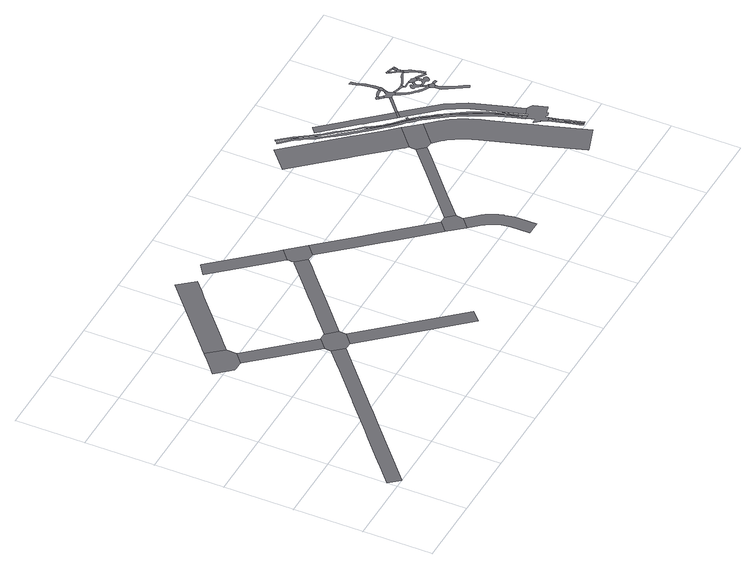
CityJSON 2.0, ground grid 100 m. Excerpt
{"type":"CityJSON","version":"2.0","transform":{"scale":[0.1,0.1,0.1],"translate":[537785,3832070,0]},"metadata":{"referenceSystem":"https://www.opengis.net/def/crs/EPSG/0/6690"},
"CityObjects":{
"road1":{"type":"Road","attributes":{"RoadStructureAttribute.sectionType":"1"},"geometry":[{"type":"MultiSurface","lod":"1","boundaries":[[[0,1,2,3,4,5,6,7,8,9,10,11,12,13,14,15,16,17]]]}]},
"road2":{"type":"Road","geometry":[{"type":"MultiSurface","lod":"1","boundaries":[[[18,19,20,21,22,23,24,25,26,27,28]]]}]},
"road3":{"type":"Road","attributes":{"RoadStructureAttribute.sectionType":"1"},"geometry":[{"type":"MultiSurface","lod":"1","boundaries":[[[29,30,27,26,31,32,33,34]]]}]},
"road4":{"type":"Road","geometry":[{"type":"MultiSurface","lod":"1","boundaries":[[[34,33,0,17,35,36,37,38]]]}]},
"road5":{"type":"Road","attributes":{"RoadStructureAttribute.sectionType":"1"},"geometry":[{"type":"MultiSurface","lod":"1","boundaries":[[[39,40,41,18,28,42,43,44,45,46,47,48,49,50]]]}]},
"road6":{"type":"Road","attributes":{"RoadStructureAttribute.sectionType":"1"},"geometry":[{"type":"MultiSurface","lod":"1","boundaries":[[[36,35,51,52]]]}]},
"road7":{"type":"Road","attributes":{"RoadStructureAttribute.sectionType":"1"},"geometry":[{"type":"MultiSurface","lod":"1","boundaries":[[[53,54,55,56,57,58,59,60,61,62,63,64,38,37,65,66,67,68,69]]]}]},
"road8":{"type":"Road","attributes":{"RoadStructureAttribute.sectionType":"1"},"geometry":[{"type":"MultiSurface","lod":"1","boundaries":[[[70,71,72,73,74,75,76,77]]]}]},
"road9":{"type":"Road","geometry":[{"type":"MultiSurface","lod":"1","boundaries":[[[77,76,78,79,53,69,80,81,82,83]]]}]},
"road10":{"type":"Road","attributes":{"RoadStructureAttribute.sectionType":"1"},"geometry":[{"type":"MultiSurface","lod":"1","boundaries":[[[84,85,83,82,86,87,88,89,90,91,92,93,94,95]]]}]},
"road11":{"type":"Road","geometry":[{"type":"MultiSurface","lod":"1","boundaries":[[[96,95,94,97,98,99,100,101]]]}]},
"road12":{"type":"Road","attributes":{"RoadStructureAttribute.sectionType":"1"},"geometry":[{"type":"MultiSurface","lod":"1","boundaries":[[[102,103,104,105,106,107,108,109,110,111,112,113,114,115,116,117,98,97,118,119,120,121,122,123,124,125,126]]]}]},
"road13":{"type":"Road","attributes":{"RoadStructureAttribute.sectionType":"1"},"geometry":[{"type":"MultiSurface","lod":"1","boundaries":[[[127,128,129,130,131,132,101,100,133,134,135,136,137]]]}]},
"road14":{"type":"Road","attributes":{"RoadStructureAttribute.sectionType":"1"},"geometry":[{"type":"MultiSurface","lod":"1","boundaries":[[[138,139,140,141,142,143,144,145,146,147,148,149,150,151]]]}]},
"road15":{"type":"Road","attributes":{"RoadStructureAttribute.sectionType":"1"},"geometry":[{"type":"MultiSurface","lod":"1","boundaries":[[[152,153,154,155,156,157,158,159,160,161,162,163,164,165,166,167,168,169,170,171,172,173,174,175,176,177,178,179,180,181,182,183,184,185,186,187,188,189,190,191,192,193,194,195,196,197,198,199,200,201,202,203,204,205,206,207,208]]]}]},
"road16":{"type":"Road","geometry":[{"type":"MultiSurface","lod":"1","boundaries":[[[209,151,150,210,127,137,211,212,213]]]}]},
"road17":{"type":"Road","attributes":{"RoadStructureAttribute.sectionType":"1"},"geometry":[{"type":"MultiSurface","lod":"1","boundaries":[[[214,215,216,217,218,219,220,221,222,223,224,225,226,227,228,229,230,231,232,233,234,235,236,237,238,239,240,241,242,243,244,245,246,247,248,249,250,251,252,253,254,255,256,257,258,259,260,261,262,263,264,265,266,267,268,269,270,271,272,273,274,275,276,277,278,279,280,281,282,283,284,285,286,287,288,289,290,291,292,293,294,295,296,297,298,299,300,301,302,303,304,305,306,307,308,309]]]}]},
"road18":{"type":"Road","attributes":{"RoadStructureAttribute.sectionType":"1"},"geometry":[{"type":"MultiSurface","lod":"1","boundaries":[[[310,311,312,313,314,315,316,317,318,319,320,321]]]}]},
"road19":{"type":"Road","attributes":{"RoadStructureAttribute.sectionType":"1"},"geometry":[{"type":"MultiSurface","lod":"1","boundaries":[[[322,323,324,325,326,327,328,329,330,331,332,333,334,335,336,337,338,339,340,213,212,341,342,343,344,345,346,347,348,349,350,351,352,353,354,355,356]]]}]},
"road20":{"type":"Road","geometry":[{"type":"MultiSurface","lod":"1","boundaries":[[[208,207,357,358,359]]]}]},
"road21":{"type":"Road","attributes":{"RoadStructureAttribute.sectionType":"1"},"geometry":[{"type":"MultiSurface","lod":"1","boundaries":[[[360,361,208,359]]]}]},
"road22":{"type":"Road","geometry":[{"type":"MultiSurface","lod":"1","boundaries":[[[321,320,362,363]]]}]},
"road23":{"type":"Road","attributes":{"RoadStructureAttribute.sectionType":"1"},"geometry":[{"type":"MultiSurface","lod":"1","boundaries":[[[364,365,366,367,368,369,370,371,372,373,374,375,376,377,378,379,380,381,359,358,382,383,384,385,386,387,388,389,390,391,392,393,394,395,396,397,398,399,400,401]]]}]},
"road24":{"type":"Road","attributes":{"RoadStructureAttribute.sectionType":"1"},"geometry":[{"type":"MultiSurface","lod":"1","boundaries":[[[402,403,404,405,406,407,363,362,408,409,410,411,412,413]]]}]},
"road25":{"type":"Road","attributes":{"RoadStructureAttribute.sectionType":"1"},"geometry":[{"type":"MultiSurface","lod":"1","boundaries":[[[414,415,416,321,363,417,418]]]}]},
"road26":{"type":"Road","attributes":{"RoadStructureAttribute.sectionType":"1"},"geometry":[{"type":"MultiSurface","lod":"1","boundaries":[[[419,420,421,422,423,424,425,426,427,428,429]]]}]},
"road27":{"type":"Road","attributes":{"RoadStructureAttribute.sectionType":"1"},"geometry":[{"type":"MultiSurface","lod":"1","boundaries":[[[430,431,432,433,434,435,436,437,438,439,440,441,442,443]]]}]},
"road28":{"type":"Road","geometry":[{"type":"MultiSurface","lod":"1","boundaries":[[[444,445,446,447,448,449,450,451,452]]]}]},
"road29":{"type":"Road","attributes":{"RoadStructureAttribute.sectionType":"1"},"geometry":[{"type":"MultiSurface","lod":"1","boundaries":[[[453,449,448,454,455]]]}]},
"road30":{"type":"Road","geometry":[{"type":"MultiSurface","lod":"1","boundaries":[[[456,413,412,457,458,459,460,401,400,461,462,463,309,308,464,465,466,467,468,469,470,471,472,473,474,475,476,477,423,422,478,479,435,434,480,481,482,483,484,485,486,487,488,489,490,491,492,493]]]}]},
"road31":{"type":"Road","geometry":[{"type":"MultiSurface","lod":"1","boundaries":[[[494,495,496,497,498,499,455,454,500,414,418,501,502,503,504,505,506,507,508,509,510,511,512,513]]]}]},
"road32":{"type":"Road","attributes":{"RoadStructureAttribute.sectionType":"1"},"geometry":[{"type":"MultiSurface","lod":"1","boundaries":[[[514,515,516,517,518,519,444,452,520,521,522,523,524]]]}]},
"road33":{"type":"Road","attributes":{"RoadStructureAttribute.sectionType":"1"},"geometry":[{"type":"MultiSurface","lod":"1","boundaries":[[[525,526,527,494,513,528,529]]]}]},
"road34":{"type":"Road","geometry":[{"type":"MultiSurface","lod":"1","boundaries":[[[530,524,523,531,532,525,529,533,534,535]]]}]},
"road35":{"type":"Road","attributes":{"RoadStructureAttribute.sectionType":"1"},"geometry":[{"type":"MultiSurface","lod":"1","boundaries":[[[536,537,538,505,504,539,540,541,542]]]}]},
"road36":{"type":"Road","attributes":{"RoadStructureAttribute.sectionType":"1"},"geometry":[{"type":"MultiSurface","lod":"1","boundaries":[[[543,544,545,546,547,548,530,535,549,550,551,552,553,554,555,556,557,558,559]]]}]},
"road37":{"type":"Road","attributes":{"RoadStructureAttribute.sectionType":"1"},"geometry":[{"type":"MultiSurface","lod":"1","boundaries":[[[560,561,562,563,564,565,566,567,568,504,503,569,570,571,572,573,574,575,576,577,578,579,580]]]}]},
"road38":{"type":"Road","geometry":[{"type":"MultiSurface","lod":"1","boundaries":[[[581,582,583,542,541,584,585,586]]]}]},
"road39":{"type":"Road","geometry":[{"type":"MultiSurface","lod":"1","boundaries":[[[587,588,589,590,591,592,593,594,595,596,597,598,599,600,601,602,603,604,605,606,607,608,609,610,611,612,613,614,615,616,617,618]]]}]},
"road40":{"type":"Road","attributes":{"RoadStructureAttribute.sectionType":"1"},"geometry":[{"type":"MultiSurface","lod":"1","boundaries":[[[619,620,585,584,621,622,623,624,625]]]}]},
"road41":{"type":"Road","geometry":[{"type":"MultiSurface","lod":"1","boundaries":[[[607,606,626,627,628,629,630]]]}]},
"road42":{"type":"Road","attributes":{"RoadStructureAttribute.sectionType":"1"},"geometry":[{"type":"MultiSurface","lod":"1","boundaries":[[[631,632,633,628,627,634,635,636,637,638,639]]]}]},
"road43":{"type":"Road","geometry":[{"type":"MultiSurface","lod":"1","boundaries":[[[640,641,639,638,642,643,580,579,644,645,646,647,648,649,650,651,652,653]]]}]},
"road44":{"type":"Road","attributes":{"RoadStructureAttribute.sectionType":"1"},"geometry":[{"type":"MultiSurface","lod":"1","boundaries":[[[654,655,656,657,658,659,660,661,662,648,647,663,664,665,666]]]}]},
"road45":{"type":"Road","geometry":[{"type":"MultiSurface","lod":"1","boundaries":[[[667,668,669,670,671,625,624,618,617,672,673,674,675,676,677,678,679]]]}]},
"road46":{"type":"Road","attributes":{"RoadStructureAttribute.sectionType":"1"},"geometry":[{"type":"MultiSurface","lod":"1","boundaries":[[[680,681,682,683,684,685,686,687,688,689,581,586,690,691,692,693,694,695,696,697,698,699,700]]]}]},
"road47":{"type":"Road","attributes":{"RoadStructureAttribute.sectionType":"1"},"geometry":[{"type":"MultiSurface","lod":"1","boundaries":[[[701,653,652,702,703,704,705]]]}]},
"road48":{"type":"Road","geometry":[{"type":"MultiSurface","lod":"1","boundaries":[[[706,707,708,709,710,711,712,713,714,715,716,717,718,719,720,721,722,723,724,725,726,727,728,729,730,731,678,677,732,733,734,735,736,737,738,739,740,630,629]]]}]},
"road49":{"type":"Road","geometry":[{"type":"MultiSurface","lod":"1","boundaries":[[[741,742,743,744,745]]]}]},
"road50":{"type":"Road","attributes":{"RoadStructureAttribute.sectionType":"1"},"geometry":[{"type":"MultiSurface","lod":"1","boundaries":[[[746,679,678,747,748,749,750,751]]]}]},
"road51":{"type":"Road","attributes":{"RoadStructureAttribute.sectionType":"1"},"geometry":[{"type":"MultiSurface","lod":"1","boundaries":[[[752,753,754,755,756,757,744,743,758,759,760]]]}]},
"road52":{"type":"Road","geometry":[{"type":"MultiSurface","lod":"1","boundaries":[[[761,680,700,762]]]}]},
"road53":{"type":"Road","geometry":[{"type":"MultiSurface","lod":"1","boundaries":[[[763,764,760,759,765,766,767,768,769]]]}]},
"road54":{"type":"Road","attributes":{"RoadStructureAttribute.sectionType":"1"},"geometry":[{"type":"MultiSurface","lod":"1","boundaries":[[[770,771,745,744,772,773,774,775,776]]]}]},
"road55":{"type":"Road","attributes":{"RoadStructureAttribute.sectionType":"1"},"geometry":[{"type":"MultiSurface","lod":"1","boundaries":[[[767,766,777,761,762]]]}]},
"road56":{"type":"Road","attributes":{"RoadStructureAttribute.sectionType":"1"},"geometry":[{"type":"MultiSurface","lod":"1","boundaries":[[[778,779,780,781,782,783,762,700,784,785,786,787,788,789,790,751,791]]]}]},
"road57":{"type":"Road","attributes":{"RoadStructureAttribute.sectionType":"1"},"geometry":[{"type":"MultiSurface","lod":"1","boundaries":[[[775,792,793,794,763,769,795,796]]]}]},
"road58":{"type":"Road","geometry":[{"type":"MultiSurface","lod":"1","boundaries":[[[776,775,796,797]]]}]}
},
"vertices":[
[2051,1962,0],[1859,1791,0],[1753,1698,0],[1368,1357,0],[1300,1297,0],[1267,1268,0],[820,873,0],[734,796,0],[423,522,0],[349,456,0],[262,380,0],[175,302,0],[9,156,0],[142,4,0],[1031,792,0],[1184,929,0],[1302,1034,0],[2183,1812,0],
[1279,3411,0],[1177,3320,0],[1063,3220,0],[965,3133,0],[1165,2907,0],[1200,2906,0],[1284,2904,0],[1313,2902,0],[1314,2902,0],[1463,3036,0],[1472,3185,0],
[1994,2430,0],[1474,3023,0],[1325,2891,0],[1732,2427,0],[2058,2062,0],[2206,2194,0],
[2283,1806,0],[2433,1939,0],[2438,2040,0],[2307,2189,0],
[2334,4347,0],[1372,3493,0],[1327,3454,0],[1502,3211,0],[1524,3231,0],[1569,3271,0],[1668,3358,0],[1766,3445,0],[1781,3459,0],[2282,3902,0],[2371,3981,0],[2531,4124,0],
[3422,522,0],[3564,661,0],
[3421,3175,0],[3411,3166,0],[3285,3054,0],[3180,2961,0],[2974,2778,0],[2897,2710,0],[2784,2610,0],[2688,2524,0],[2589,2436,0],[2555,2407,0],[2453,2317,0],[2308,2189,0],[2892,2439,0],[3335,2832,0],[3420,2908,0],[3542,3016,0],[3553,3026,0],
[3516,3476,0],[2854,4222,0],[2843,4234,0],[2683,4115,0],[2694,4102,0],[3251,3473,0],[3427,3274,0],[3578,3407,0],
[3425,3241,0],[3423,3211,0],[3589,3024,0],[3620,3022,0],[3655,3019,0],[3804,3152,0],
[4423,2454,0],[4286,2610,0],[4033,2592,0],[4089,2528,0],[4133,2478,0],[4156,2452,0],[4282,2309,0],[4341,2242,0],[4709,1827,0],[4758,1772,0],[4827,1694,0],[4976,1825,0],
[5013,1824,0],[5021,1475,0],[5169,1606,0],[5171,1643,0],[5175,1710,0],[5076,1822,0],
[5485,972,0],[5482,1018,0],[5477,1059,0],[5470,1102,0],[5460,1151,0],[5458,1158,0],[5446,1199,0],[5437,1226,0],[5430,1246,0],[5405,1299,0],[5384,1340,0],[5359,1380,0],[5352,1392,0],[5330,1423,0],[5308,1450,0],[5284,1476,0],[5141,1339,0],[5182,1286,0],[5220,1221,0],[5248,1159,0],[5267,1098,0],[5280,1034,0],[5285,973,0],[5286,698,0],[5487,695,0],
[6126,2753,0],[5897,2548,0],[5859,2514,0],[5843,2499,0],[5809,2468,0],[5772,2435,0],[5498,1995,0],[5942,2387,0],[6037,2470,0],[6215,2630,0],[6227,2640,0],
[6278,3296,0],[6096,3502,0],[5955,3660,0],[5309,4389,0],[5009,4123,0],[5535,3530,0],[5565,3496,0],[5594,3464,0],[5655,3395,0],[6045,2953,0],[6094,2897,0],[6101,2890,0],[6134,2852,0],[6435,3117,0],
[6560,3175,0],[6509,3220,0],[6454,3274,0],[6418,3309,0],[6385,3343,0],[6353,3383,0],[6325,3420,0],[6284,3475,0],[6263,3503,0],[6251,3520,0],[6233,3547,0],[6127,3666,0],[6029,3792,0],[6009,3816,0],[5995,3833,0],[5979,3852,0],[5964,3870,0],[5930,3911,0],[5916,3927,0],[5879,3968,0],[5836,4028,0],[5801,4072,0],[5773,4110,0],[5735,4167,0],[5654,4286,0],[5515,4442,0],[5494,4466,0],[5475,4449,0],[5520,4397,0],[5566,4347,0],[5619,4281,0],[5652,4246,0],[5677,4211,0],[5710,4159,0],[5753,4099,0],[5789,4045,0],[5814,4010,0],[5844,3970,0],[5900,3906,0],[5926,3875,0],[5944,3855,0],[5949,3849,0],[5955,3841,0],[5961,3835,0],[6021,3765,0],[6160,3599,0],[6221,3532,0],[6237,3503,0],[6239,3499,0],[6282,3442,0],[6325,3390,0],[6368,3336,0],[6424,3281,0],[6489,3212,0],[6545,3160,0],[6597,3111,0],[6610,3126,0],
[6549,2988,0],[6131,2818,0],[6285,2638,0],[6326,2635,0],[6627,2900,0],
[7277,1950,0],[7246,2040,0],[7207,2154,0],[7174,2239,0],[7141,2306,0],[7113,2358,0],[7064,2453,0],[7008,2552,0],[6962,2629,0],[6914,2699,0],[6871,2761,0],[6818,2833,0],[6775,2890,0],[6732,2947,0],[6689,3002,0],[6651,3041,0],[6608,3086,0],[6563,3130,0],[6505,3182,0],[6441,3249,0],[6381,3308,0],[6318,3375,0],[6242,3467,0],[6210,3503,0],[6156,3564,0],[6072,3660,0],[5991,3759,0],[5970,3783,0],[5957,3797,0],[5925,3831,0],[5921,3836,0],[5842,3928,0],[5807,3977,0],[5786,4011,0],[5776,4027,0],[5736,4094,0],[5690,4159,0],[5665,4201,0],[5642,4233,0],[5614,4265,0],[5576,4305,0],[5460,4431,0],[5438,4409,0],[5486,4362,0],[5544,4295,0],[5592,4245,0],[5614,4218,0],[5637,4186,0],[5649,4166,0],[5665,4139,0],[5701,4086,0],[5731,4039,0],[5754,3999,0],[5779,3962,0],[5805,3927,0],[5830,3895,0],[5863,3851,0],[5910,3794,0],[5931,3769,0],[5997,3682,0],[6039,3635,0],[6060,3610,0],[6097,3569,0],[6113,3551,0],[6157,3502,0],[6169,3489,0],[6220,3429,0],[6285,3355,0],[6351,3288,0],[6394,3241,0],[6452,3182,0],[6495,3140,0],[6543,3098,0],[6583,3053,0],[6629,3008,0],[6662,2974,0],[6689,2939,0],[6727,2887,0],[6758,2847,0],[6796,2798,0],[6831,2751,0],[6864,2701,0],[6897,2659,0],[6948,2579,0],[6986,2520,0],[7016,2470,0],[7050,2398,0],[7085,2331,0],[7116,2269,0],[7142,2209,0],[7165,2154,0],[7190,2087,0],[7224,1995,0],[7270,1855,0],[7301,1758,0],[7330,1766,0],
[6503,3506,0],[6274,3764,0],[6272,3765,0],[6262,3778,0],[5933,4147,0],[5850,4073,0],[6177,3705,0],[6276,3596,0],[6297,3572,0],[6357,3504,0],[6587,3244,0],[6670,3317,0],
[7279,1502,0],[7276,1511,0],[7262,1553,0],[7245,1610,0],[7194,1768,0],[7067,2161,0],[7033,2261,0],[7017,2303,0],[7006,2331,0],[6973,2411,0],[6951,2463,0],[6944,2479,0],[6909,2541,0],[6881,2586,0],[6853,2629,0],[6824,2669,0],[6803,2696,0],[6763,2744,0],[6742,2770,0],[6403,2559,0],[6441,2516,0],[6457,2498,0],[6475,2475,0],[6532,2390,0],[6573,2320,0],[6604,2256,0],[6609,2244,0],[6629,2192,0],[6634,2177,0],[6765,1779,0],[6957,1195,0],[6981,1123,0],[7102,756,0],[7105,748,0],[7485,873,0],
[6605,3103,0],[6615,3093,0],[6630,3108,0],
[6650,3129,0],[6635,3143,0],
[6607,3221,0],[6690,3294,0],
[7319,1943,0],[7286,2040,0],[7247,2157,0],[7214,2239,0],[7186,2297,0],[7147,2371,0],[7119,2426,0],[7084,2496,0],[7043,2560,0],[7013,2612,0],[6969,2677,0],[6924,2741,0],[6873,2816,0],[6830,2873,0],[6787,2935,0],[6754,2977,0],[6729,3004,0],[6698,3037,0],[6661,3049,0],[6709,2999,0],[6739,2962,0],[6782,2903,0],[6823,2845,0],[6876,2778,0],[6924,2706,0],[6967,2644,0],[7010,2567,0],[7056,2495,0],[7097,2418,0],[7133,2351,0],[7158,2296,0],[7184,2244,0],[7212,2172,0],[7240,2087,0],[7271,2005,0],[7305,1895,0],[7351,1753,0],[7376,1761,0],
[7487,1850,0],[7417,2067,0],[7286,2474,0],[7283,2483,0],[7260,2552,0],[7100,2832,0],[7005,2772,0],[7159,2509,0],[7167,2481,0],[7384,1816,0],[7389,1800,0],[7493,1834,0],
[6894,3511,0],[6892,3510,0],[6860,3482,0],[6898,3467,0],[6917,3483,0],
[7472,1259,0],[7465,1282,0],[7437,1423,0],[7424,1484,0],[7388,1474,0],[7433,1325,0],[7439,1306,0],[7479,1160,0],[7503,1078,0],[7521,1023,0],[7543,1031,0],
[7536,1211,0],[7528,1237,0],[7507,1313,0],[7490,1372,0],[7462,1495,0],[7439,1489,0],[7441,1482,0],[7460,1400,0],[7479,1313,0],[7490,1261,0],[7495,1245,0],[7501,1224,0],[7558,1033,0],[7584,1041,0],
[6847,3677,0],[6830,3670,0],[6820,3673,0],[6795,3651,0],[6824,3618,0],[6855,3646,0],[6854,3648,0],[6852,3653,0],[6855,3656,0],
[6868,3628,0],[6867,3571,0],[6898,3598,0],
[7550,1803,0],[7401,1761,0],[7393,1756,0],[7386,1756,0],[7378,1756,0],[7349,1748,0],[7339,1751,0],[7333,1753,0],[7319,1728,0],[7347,1641,0],[7315,1628,0],[7307,1638,0],[7297,1638,0],[7290,1638,0],[7282,1635,0],[7290,1623,0],[7340,1551,0],[7343,1561,0],[7345,1571,0],[7353,1574,0],[7363,1541,0],[7384,1490,0],[7426,1489,0],[7434,1492,0],[7451,1545,0],[7453,1550,0],[7458,1547,0],[7471,1540,0],[7474,1536,0],[7488,1522,0],[7538,1541,0],[7530,1563,0],[7555,1571,0],[7563,1573,0],[7584,1579,0],[7614,1589,0],[7642,1597,0],[7583,1786,0],
[6971,3617,0],[6959,3598,0],[6953,3589,0],[6940,3581,0],[6933,3581,0],[6923,3584,0],[6893,3541,0],[6934,3496,0],[6969,3497,0],[6982,3474,0],[7021,3497,0],[7032,3518,0],[7016,3525,0],[7006,3535,0],[7000,3552,0],[6998,3559,0],[6995,3587,0],[6998,3599,0],[7000,3608,0],[7000,3609,0],
[6969,3707,0],[6942,3706,0],[6914,3701,0],[6895,3695,0],[6889,3693,0],[6857,3681,0],[6882,3661,0],[6910,3666,0],[6927,3669,0],[6980,3672,0],[6979,3707,0],
[6990,3652,0],[6986,3643,0],[6982,3634,0],[7008,3622,0],[7018,3648,0],
[6994,3707,0],[6985,3667,0],[6987,3662,0],[7022,3660,0],[7034,3690,0],[7035,3705,0],
[7084,3500,0],[7050,3511,0],[7039,3515,0],[7062,3485,0],[7069,3483,0],[7106,3473,0],[7119,3493,0],
[6918,4101,0],[6941,4014,0],[6964,3937,0],[6979,3869,0],[6980,3864,0],[6993,3802,0],[7036,3735,0],[7033,3780,0],[7031,3815,0],[7023,3853,0],[7023,3855,0],[7010,3905,0],[6994,3957,0],[6981,3994,0],[6971,4034,0],[6966,4069,0],[6965,4097,0],
[7302,3180,0],[7282,3190,0],[7249,3207,0],[7206,3242,0],[7195,3251,0],[7163,3279,0],[7131,3311,0],[7100,3348,0],[7070,3400,0],[7012,3422,0],[7020,3410,0],[7058,3350,0],[7086,3313,0],[7111,3286,0],[7144,3251,0],[7179,3219,0],[7203,3202,0],[7214,3194,0],[7272,3157,0],[7312,3135,0],[7325,3172,0],
[7196,3494,0],[7171,3491,0],[7146,3491,0],[7172,3456,0],[7191,3459,0],[7189,3474,0],
[7290,3372,0],[7270,3340,0],[7245,3352,0],[7257,3372,0],[7257,3380,0],[7252,3385,0],[7247,3385,0],[7237,3384,0],[7203,3352,0],[7202,3350,0],[7200,3344,0],[7200,3332,0],[7203,3319,0],[7211,3309,0],[7224,3304,0],[7238,3304,0],[7251,3302,0],[7258,3285,0],[7268,3267,0],[7279,3255,0],[7303,3275,0],[7296,3283,0],[7288,3297,0],[7286,3310,0],[7288,3322,0],[7289,3326,0],[7290,3332,0],[7298,3343,0],[7305,3353,0],[7313,3358,0],[7325,3363,0],[7312,3378,0],
[7262,3437,0],[7194,3434,0],[7187,3419,0],[7244,3422,0],[7274,3422,0],[7292,3422,0],[7295,3437,0],
[7286,3232,0],[7289,3228,0],[7309,3233,0],[7311,3238,0],[7316,3265,0],
[7349,3188,0],[7332,3198,0],[7322,3210,0],[7297,3213,0],[7312,3195,0],[7321,3190,0],[7337,3180,0],[7352,3168,0],[7362,3181,0],
[7375,3156,0],[7372,3168,0],[7352,3163,0],[7340,3167,0],[7322,3126,0],[7327,3120,0],[7338,3100,0],[7343,3081,0],[7388,3098,0],[7390,3106,0],[7391,3106,0],[7398,3109,0],[7407,3114,0],[7414,3149,0],
[7556,2735,0],[7541,2765,0],[7508,2822,0],[7444,2922,0],[7423,2961,0],[7419,2969,0],[7401,3011,0],[7391,3041,0],[7388,3063,0],[7346,3061,0],[7351,2986,0],[7546,2672,0],[7579,2693,0],
[7385,3413,0],[7357,3426,0],[7354,3426,0],[7329,3433,0],[7297,3437,0],[7333,3363,0],[7343,3363,0],[7344,3362,0],[7355,3358,0],[7365,3353,0],[7375,3343,0],[7402,3379,0],[7414,3392,0],
[7428,3589,0],[7383,3578,0],[7378,3577,0],[7353,3568,0],[7333,3558,0],[7313,3545,0],[7283,3527,0],[7263,3518,0],[7251,3513,0],[7249,3512,0],[7226,3482,0],[7254,3492,0],[7276,3502,0],[7289,3510,0],[7297,3514,0],[7308,3520,0],[7343,3538,0],[7371,3551,0],[7374,3552,0],[7393,3561,0],[7433,3569,0],
[7429,3146,0],[7440,3111,0],[7449,3109,0],[7460,3107,0],[7467,3139,0],
[7341,3233,0],[7359,3233,0],[7374,3238,0],[7377,3240,0],[7396,3249,0],[7404,3246,0],[7416,3221,0],[7421,3214,0],[7429,3206,0],[7439,3206,0],[7451,3212,0],[7474,3229,0],[7477,3236,0],[7484,3249,0],[7483,3264,0],[7478,3277,0],[7466,3292,0],[7461,3294,0],[7453,3294,0],[7438,3289,0],[7421,3276,0],[7411,3279,0],[7416,3296,0],[7416,3309,0],[7415,3319,0],[7413,3336,0],[7383,3333,0],[7385,3321,0],[7386,3306,0],[7383,3291,0],[7381,3288,0],[7373,3278,0],[7361,3268,0],[7346,3263,0],[7331,3260,0],
[7331,3778,0],[7321,3760,0],[7337,3737,0],[7356,3750,0],[7362,3769,0],
[7422,3386,0],[7436,3353,0],[7468,3329,0],[7513,3297,0],[7530,3290,0],[7538,3307,0],
[7409,3676,0],[7398,3690,0],[7384,3706,0],[7381,3710,0],[7370,3725,0],[7366,3731,0],[7359,3706,0],[7393,3663,0],[7417,3671,0],
[7430,3596,0],[7463,3594,0],
[7424,3674,0],[7419,3671,0],[7405,3649,0],[7425,3619,0],[7457,3632,0],[7458,3641,0],[7459,3664,0],
[7429,3749,0],[7408,3755,0],[7396,3738,0],[7405,3735,0],[7416,3732,0],[7434,3726,0],[7439,3746,0],
[7430,3606,0],
[7557,3382,0],[7537,3460,0],[7521,3502,0],[7514,3516,0],[7503,3535,0],[7483,3562,0],[7451,3541,0],[7467,3515,0],[7476,3502,0],[7499,3459,0],[7517,3420,0],[7520,3401,0],[7527,3365,0],[7574,3317,0],
[7433,3721,0],[7429,3700,0],[7426,3682,0],[7465,3684,0],[7469,3702,0],
[7482,3733,0]
]}
